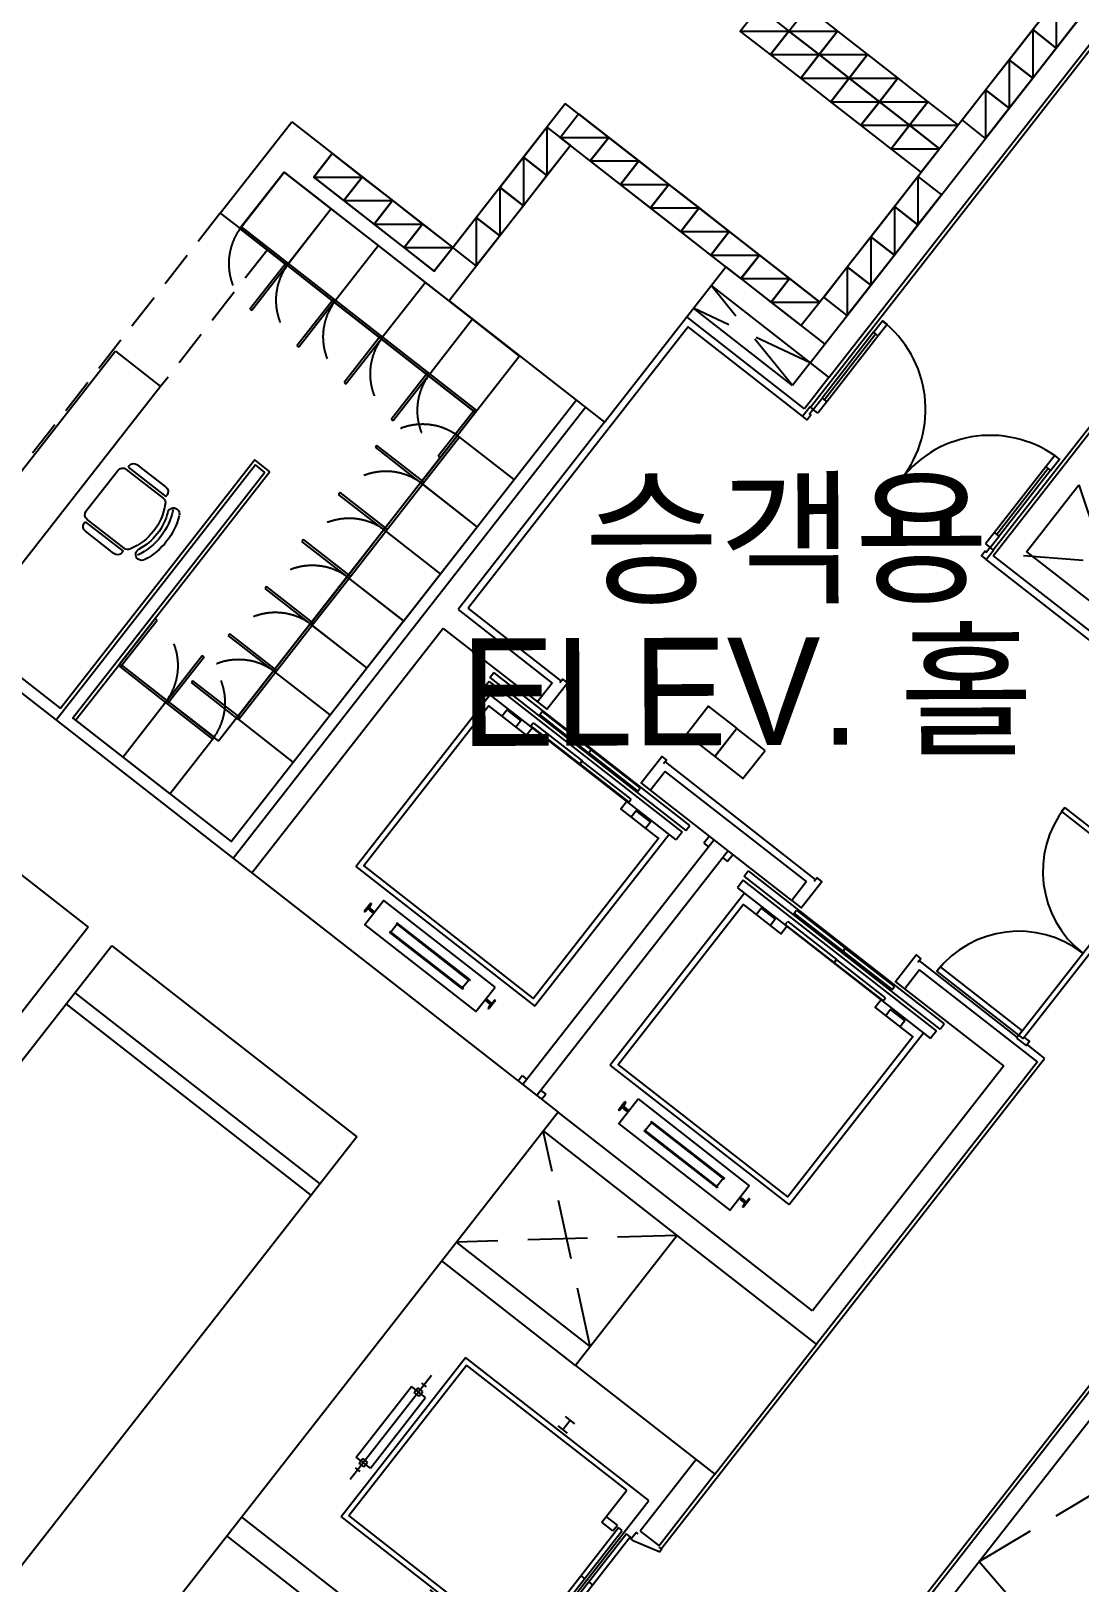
# Model space of a CAD drawing. Header units: millimetres. Extents: x -7616 to 421613, y 91067 to 341353.
# Drawn here: x 371804 to 380578, y 142481 to 155472 of the extents above; entities that cross this region are included whole.
import ezdxf
from ezdxf.enums import TextEntityAlignment as Align

# ---------------------------------------------------------------- set-up
doc = ezdxf.new("R2010")
doc.units = ezdxf.units.MM
doc.header["$LTSCALE"] = 500
doc.header["$MEASUREMENT"] = 0
doc.linetypes.add('HIDDEN', pattern=[2, 1, -1])
doc.linetypes.add('HOON1', pattern=[3, 2, -1])
doc.layers.add('e-plan', color=9, linetype='CONTINUOUS')
doc.styles.add('돋움', font='Dotum.ttf')

# ---------------------------------------------------------------- blocks, each defined once
blk = doc.blocks.new('1~2F TC-140305')
at = {"layer": 'e-plan', "ltscale": 0.5, "elevation": 0}
blk.add_lwpolyline([(-37320, -104820), (-38621, -103804), (-39636, -105104), (-38336, -106120), (-37320, -104820)], dxfattribs=at)
at = {"layer": 'e-plan', "ltscale": 0.5}
blk.add_lwpolyline([(-37412, -114926), (-36562, -113839), (-37728, -112927), (-38578, -114015), (-37412, -114926)], dxfattribs=at)
blk = doc.blocks.new('1F 코어')
at = {"layer": 'e-plan'}
for p, q in [((-44083, -107709), (-38724, -111896)), ((-44624, -108809), (-42654, -110348)), ((-42654, -110348), (-45856, -114445)), ((-42457, -110502), (-46041, -115088)), ((-42457, -110502), (-40409, -112102)), ((-40716, -112496), (-42765, -110896)), ((-40790, -112591), (-42839, -110990)), ((-38724, -111896), (-44665, -119500)), ((-40409, -112102), (-43610, -116200))]:
    blk.add_line(p, q, dxfattribs=at)
blk.add_blockref('1~2F TC-140305', (0, 0), dxfattribs=at)
blk = doc.blocks.new('A$C1B455614')
at = {"layer": 'e-plan'}
for p, q in [((-946, 970), (-1046, 970)), ((-996, 870), (-996, 970)), ((-2009, 845), (-2009, -845)), ((-64, 845), (-2009, 845)), ((-264, 800), (-1964, 800)), ((-1964, 800), (-1964, -800)), ((-946, 870), (-1046, 870)), ((-264, 800), (-264, 460)), ((-64, 845), (-64, -845)), ((-2142, 553), (-2142, -553)), ((-144, 520), (-264, 520)), ((-144, 520), (-144, 460)), ((-2117, 450), (-2167, 450)), ((-2167, 400), (-2167, 350)), ((-2117, 400), (-2167, 400)), ((-2117, 400), (-2117, 350)), ((-144, 460), (-264, 460)), ((-84, 510), (-124, 510)), ((-124, 510), (-124, -510)), ((-84, 510), (-84, -510)), ((-2067, 375), (-2217, 375)), ((-2217, 375), (-2217, -375)), ((-2117, 350), (-2167, 350)), ((-2067, 375), (-2067, -375)), ((0, 0), (-40, 0)), ((-84, 0, 0), (-124, 0, 0)), ((-84, 0), (-124, 0)), ((0, 0, 0), (-40, 0, 0)), ((-2067, -375), (-2217, -375)), ((-2117, -350), (-2167, -350)), ((-2167, -350), (-2167, -400)), ((-2117, -350), (-2117, -400)), ((-2117, -400), (-2167, -400)), ((-2117, -450), (-2167, -450)), ((-144, -460), (-264, -460)), ((-144, -460, 0), (-264, -460, 0)), ((-264, -460), (-264, -800)), ((-144, -460), (-144, -520)), ((-144, -460, 0), (-144, -520, 0)), ((-84, -510), (-124, -510)), ((-84, -510, 0), (-124, -510, 0)), ((-144, -520), (-264, -520)), ((-144, -520, 0), (-264, -520, 0)), ((-64, -845), (-2009, -845)), ((-264, -800), (-1964, -800)), ((-946, -870), (-1046, -870)), ((-996, -870), (-996, -970)), ((-946, -970), (-1046, -970))]:
    blk.add_line(p, q, dxfattribs=at)
blk.add_lwpolyline([(-40, -510), (-40, 510), (0, 510), (0, -510)], close=True, dxfattribs=at)
blk = doc.blocks.new('A$C7E6D012D')
at = {"layer": 'e-plan'}
for p, q in [((235, 644), (235, 657)), ((285, 707), (587, 707)), ((637, 657), (637, 644)), ((637, 644), (235, 644)), ((637, 619), (245, 619)), ((687, 138), (687, 569)), ((97, 88), (97, 88)), ((637, 63), (235, 63)), ((235, 63), (235, 50)), ((245, 88), (637, 88)), ((285, 0), (587, 0)), ((637, 50), (637, 63))]:
    blk.add_line(p, q, dxfattribs=at)
for centre, radius, start, end in [((285, 657), 50, 90, 180), ((587, 657), 50, 0, 90), ((571, 353), 571, 155.9349, 204.0651), ((97, 569), 50, 90, 159.8632), ((598, 353), 535, 153.1559, 206.8441), ((97, 569), 50, 339.8632, 90), ((574, 353), 474, 155.2595, 204.7405), ((618, 353), 480, 150.4643, 209.5357), ((245, 569), 50, 90, 155.1654), ((637, 569), 50, 0, 90), ((97, 138), 50, 270, 20.1368), ((637, 138), 50, 270, 0), ((97, 138), 50, 200.1368, 270), ((245, 138), 50, 204.8346, 270), ((285, 50), 50, 180, 270), ((587, 50), 50, 270, 0)]:
    blk.add_arc(centre, radius, start, end, dxfattribs=at)
blk = doc.blocks.new('A$C7D8044CD')
at = {"layer": 'e-plan'}
blk.add_lwpolyline([(0, 300), (300, 300), (300, 0), (0, 0)], close=True, dxfattribs=at)
blk = doc.blocks.new('XREF(CORE 72~75)$0$RAIL13')
at = {"layer": 'e-plan'}
for p, q in [((-62, -44), (-62, 44)), ((-56, 44), (-62, 44)), ((-51, 8), (-54, 42)), ((-51, 8), (-48, 5)), ((-35, 5), (-48, 5)), ((-32, 8), (-35, 5)), ((-1, 8), (-32, 8)), ((0, 7), (-1, 8)), ((0, -7), (0, 7)), ((-56, -44), (-62, -44)), ((-54, -42), (-51, -8)), ((-51, -8), (-48, -5)), ((-35, -5), (-48, -5)), ((-32, -8), (-35, -5)), ((-1, -8), (-32, -8)), ((0, -7), (-1, -8))]:
    blk.add_line(p, q, dxfattribs=at)
for centre, start, end in [((-56, 42), 3.4093, 90), ((-56, -42), 270, 356.5907)]:
    blk.add_arc(centre, 2.5, start, end, dxfattribs=at)
blk = doc.blocks.new('A$C680A6384')
at = {"layer": 'e-plan'}
for p, q in [((0, 580), (0, 1080)), ((20, 1080), (0, 1080)), ((20, 580), (20, 1080)), ((0, 600), (500, 600)), ((0, 0), (0, 600)), ((0, 580), (500, 580)), ((500, 0), (500, 600)), ((0, 0), (500, 0))]:
    blk.add_line(p, q, dxfattribs=at)
at = {"layer": 'e-plan', "linetype": 'HIDDEN'}
blk.add_arc((0, 580), 500, 2.2906, 87.7094, dxfattribs=at)
blk = doc.blocks.new('post box')
at = {"layer": 'e-plan'}
blk.add_lwpolyline([(320, -250), (320, 0), (0, 0), (0, -250)], close=True, dxfattribs=at)
blk.add_lwpolyline([(0, 0), (320, -250)], dxfattribs=at)
blk = doc.blocks.new('fsd1800-100')
at = {"layer": 'e-plan'}
for p, q in [((30, 0), (1770, 0)), ((45, -45), (1755, -45))]:
    blk.add_line(p, q, dxfattribs=at)
for points in [[(30, 870), (75, 870), (75, 0), (30, 0)], [(1770, 870), (1725, 870), (1725, 0), (1770, 0)]]:
    blk.add_lwpolyline(points, close=True, dxfattribs=at)
for points in [[(0, 0), (0, -100), (45, -100), (45, -45), (30, -45), (30, 0), (0, 0)], [(1800, 0), (1800, -100), (1755, -100), (1755, -45), (1770, -45), (1770, 0), (1800, 0)]]:
    blk.add_lwpolyline(points, dxfattribs=at)
for centre, start, end in [((30, 0), 0, 90), ((1770, 0), 90, 180)]:
    blk.add_arc(centre, 870, start, end, dxfattribs=at)
blk = doc.blocks.new('fssd1950-100')
at = {"layer": 'e-plan', "ltscale": 0.5}
for p, q in [((35, 820), (35, 120)), ((60, 820), (60, 120)), ((85, 820), (85, 120)), ((1865, 820), (1865, 120)), ((1890, 820), (1890, 120)), ((1915, 820), (1915, 120))]:
    blk.add_line(p, q, dxfattribs=at)
at = {"layer": 'e-plan'}
blk.add_line((1932, 0), (1932, 0), dxfattribs=at)
for points in [[(85, 820), (35, 820), (35, 940), (85, 940)], [(1865, 820), (1915, 820), (1915, 940), (1865, 940)], [(35, 0), (35, -50), (50, -50), (50, -100), (0, -100), (0, 0)], [(85, 0), (35, 0), (35, 120), (85, 120)], [(1865, 0), (1915, 0), (1915, 120), (1865, 120)], [(1915, 0), (1915, -50), (1900, -50), (1900, -100), (1950, -100), (1950, 0)]]:
    blk.add_lwpolyline(points, close=True, dxfattribs=at)
for centre, start, end in [((35, 0), 0, 90.0002), ((1915, 0), 89.9998, 180)]:
    blk.add_arc(centre, 940, start, end, dxfattribs=at)

msp = doc.modelspace()

# ---------------------------------------------------------------- linework, layer by layer
at = {"layer": 'e-plan'}
for p, q in [((378323, 152324), (382140, 157210)), ((378321, 152694), (380759, 155815)), ((378478, 152571), (381040, 155849)), ((375177, 153462), (376273, 154865)), ((378401, 153203), (376273, 154865)), ((373387, 153948), (373984, 154712)), ((373984, 154712), (375331, 153659)), ((374323, 154447), (374169, 154250)), ((373552, 153818), (373921, 154291)), ((373921, 154291), (375300, 153214)), ((374169, 154250), (375177, 153462)), ((373387, 153948), (373552, 153818)), ((373552, 153818), (375522, 152279)), ((379851, 151080), (381803, 153578)), ((379852, 151130), (381798, 153620)), ((377617, 153498), (378444, 152852)), ((377493, 153341), (378321, 152694)), ((378275, 152311), (377290, 153081)), ((378173, 152505), (377346, 153152)), ((377300, 152997), (375459, 150640)), ((378258, 152248), (377300, 152997)), ((372510, 152793), (371291, 151233)), ((372510, 152793), (372888, 152497)), ((378321, 152694), (378173, 152505)), ((378321, 152694), (378478, 152571)), ((378478, 152571), (378275, 152311)), ((372888, 152497), (371669, 150937)), ((375522, 152279), (373373, 149529)), ((376443, 152321), (373494, 148547)), ((376601, 152198), (375376, 150630)), ((373676, 151882), (372051, 149801)), ((373802, 151783), (373676, 151882)), ((373681, 151840), (372013, 149704)), ((373802, 151783), (372546, 150176)), ((373760, 151778), (373681, 151840)), ((380132, 151114), (380569, 151674)), ((380132, 151114), (381022, 150418)), ((381918, 149389), (379794, 151048)), ((379851, 151080), (380899, 150261)), ((371026, 150602), (372051, 149801)), ((375376, 150630), (376164, 150014)), ((376240, 150031), (375459, 150640)), ((375252, 150472), (373652, 148423)), ((375252, 150472), (376040, 149857)), ((372546, 150176), (373373, 149529)), ((375641, 150061), (375675, 150104)), ((375641, 150061), (377280, 148780)), ((377314, 148823), (375675, 150104)), ((374520, 148480), (375643, 149917)), ((375635, 150028), (375584, 149963)), ((377200, 148701), (375584, 149963)), ((375635, 150028), (377250, 148766)), ((376164, 150014), (376040, 149857)), ((377109, 149275), (376986, 149118)), ((377107, 149354), (378367, 148368)), ((378291, 148352), (377109, 149275)), ((378168, 148194), (376986, 149118)), ((377141, 148747), (376018, 147310)), ((377250, 148766), (377200, 148701)), ((377280, 148780), (377314, 148823)), ((377518, 148702), (375917, 146653)), ((377479, 148733), (377432, 148674)), ((377432, 148674), (377472, 148643)), ((377636, 148610), (376035, 146561)), ((377590, 148551), (377629, 148520)), ((377676, 148579), (377629, 148520)), ((374520, 148480), (376018, 147310)), ((377762, 148365), (377712, 148301)), ((379378, 147103), (377762, 148365)), ((377769, 148398), (377803, 148442)), ((379408, 147118), (377769, 148398)), ((377803, 148442), (379442, 147161)), ((377771, 148255), (376648, 146817)), ((377712, 148301), (379327, 147039)), ((378291, 148352), (378168, 148194)), ((374866, 147996), (374814, 147930)), ((374865, 148007), (374860, 148001)), ((375471, 147523), (374860, 148001)), ((375476, 147530), (374865, 148007)), ((374808, 147935), (374803, 147929)), ((375415, 147451), (374803, 147929)), ((375420, 147457), (374808, 147935)), ((379237, 147613), (379114, 147456)), ((380054, 147051), (379234, 147691)), ((380222, 146844), (379237, 147613)), ((375465, 147528), (375413, 147462)), ((375420, 147457), (375415, 147451)), ((375476, 147530), (375471, 147523)), ((379941, 146809), (379114, 147456)), ((378145, 145648), (379268, 147085)), ((379035, 142060), (382951, 147072)), ((379378, 147103), (379327, 147039)), ((379408, 147118), (379442, 147161)), ((380133, 146989), (380282, 146872)), ((378145, 145648), (376648, 146817)), ((377075, 142767), (380282, 146872)), ((379941, 146809), (378340, 144760)), ((380222, 146844), (378375, 144480)), ((375878, 146684), (375912, 146728)), ((375912, 146728), (375951, 146697)), ((376069, 146605), (376109, 146574)), ((376075, 146530), (376109, 146574)), ((378340, 144760), (376213, 146423)), ((376994, 146334), (376942, 146268)), ((376992, 146345), (376987, 146339)), ((376987, 146339), (377599, 145861)), ((376992, 146345), (377604, 145867)), ((377232, 145372), (376090, 146265)), ((376936, 146273), (376931, 146266)), ((376931, 146266), (377542, 145789)), ((376936, 146273), (377547, 145795)), ((379077, 142065), (382143, 145990)), ((377593, 145866), (377541, 145800)), ((377547, 145795), (377542, 145789)), ((377604, 145867), (377599, 145861)), ((379288, 142091), (382031, 145602)), ((376482, 144461), (375363, 145335)), ((376359, 144303), (375240, 145177)), ((377368, 143515), (376900, 142916)), ((377525, 143392), (377057, 142793)), ((375693, 141372), (373565, 143034)), ((376900, 142916), (377057, 142793)), ((377067, 140044), (373442, 142877))]:
    msp.add_line(p, q, dxfattribs=at)
at = {"layer": 'e-plan', "linetype": 'HOON1', "ltscale": 0.3}
for p, q in [((373387, 153948), (370869, 150725)), ((373781, 153640), (372888, 152497))]:
    msp.add_line(p, q, dxfattribs=at)
at = {"layer": 'e-plan', "linetype": 'HOON1', "ltscale": 0.5}
for p, q in [((378173, 152505), (377493, 153341)), ((378321, 152694), (377346, 153152)), ((380569, 151674), (380998, 150387)), ((380107, 151083), (381460, 150978)), ((376482, 144461), (376088, 146266)), ((377209, 145391), (375365, 145334)), ((379734, 142662), (383181, 144703)), ((379734, 142662), (380705, 141533))]:
    msp.add_line(p, q, dxfattribs=at)
at = {"layer": 'e-plan'}
for points in [[(374907, 155894), (375309, 155580), (377335, 158173), (380408, 155772), (378401, 153203)], [(373760, 151778), (372153, 149721), (373477, 148687), (376364, 152383)], [(376040, 149857), (376119, 149795), (376292, 150016), (376252, 150046), (376228, 150015)], [(375998, 149640), (375949, 149577), (375708, 149765), (375633, 149823), (374587, 148483), (376005, 147375), (377052, 148715), (377019, 148741), (376737, 148961), (376786, 149024)], [(375742, 149738), (375783, 149791), (375901, 149699), (375860, 149646)], [(376986, 149118), (376907, 149179), (377080, 149400), (377119, 149369), (377094, 149338)], [(376944, 148800), (376985, 148852), (376867, 148945), (376825, 148892)], [(378168, 148194), (378247, 148133), (378419, 148353), (378380, 148384), (378355, 148353)], [(378914, 147362), (378864, 147299), (379105, 147111), (379180, 147053), (378133, 145713), (376714, 146821), (377761, 148161), (377794, 148135), (378076, 147915), (378126, 147978)], [(377869, 148076), (377911, 148129), (378029, 148037), (377988, 147984)], [(379114, 147456), (379035, 147517), (379207, 147738), (379247, 147707), (379222, 147675)], [(379071, 147137), (379112, 147190), (378994, 147282), (378953, 147230)]]:
    msp.add_lwpolyline(points, dxfattribs=at)
for points in [[(376005, 149681), (376414, 149362), (376394, 149337), (375985, 149656)], [(376079, 149776), (376488, 149456), (376468, 149431), (376059, 149751)], [(376898, 149136), (376489, 149455), (376470, 149430), (376879, 149110)], [(376824, 149041), (376415, 149361), (376396, 149335), (376805, 149016)], [(375685, 147468), (374755, 148195), (374595, 147990), (375525, 147264)], [(378206, 148114), (378615, 147794), (378596, 147769), (378187, 148088)], [(378133, 148019), (378542, 147699), (378522, 147674), (378113, 147994)], [(379026, 147473), (378617, 147793), (378597, 147768), (379006, 147448)], [(378952, 147379), (378543, 147698), (378523, 147673), (378932, 147354)], [(376882, 146533), (377812, 145806), (377652, 145601), (376722, 146328)]]:
    msp.add_lwpolyline(points, close=True, dxfattribs=at)
msp.add_lwpolyline([(377055, 142782), (377075, 142767, -0.414214), (377076, 142760), (377063, 142743, -0.338213), (377057, 142742), (376847, 142831, -0.066661), (376845, 142832), (376826, 142847, -0.414214), (376825, 142854), (376862, 142901, -0.414214), (376869, 142902), (376881, 142893)], format="xyb", dxfattribs=at)

# ---------------------------------------------------------------- block references
msp.add_blockref('1F 코어', (414937, 258318), dxfattribs=at)
at = {"layer": 'e-plan', "xscale": -1}
for name, p, rotation in [('post box', (377737, 155472), 141.9998340713219), ('post box', (378144, 155472), 141.9998340713219), ('post box', (380380, 155736), 51.99999827699024), ('post box', (377990, 155275), 141.9998340713219), ('post box', (378396, 155275), 141.9998340713219), ('post box', (380183, 155484), 51.99999827699024), ('post box', (378242, 155078), 141.9998340713219), ('post box', (378648, 155078), 141.9998340713219), ('post box', (379986, 155232), 51.99999827699024), ('post box', (378494, 154881), 141.9998340713219), ('post box', (378900, 154881), 141.9998340713219), ('post box', (378746, 154684), 141.9998340713219), ('post box', (379152, 154684), 141.9998340713219), ('post box', (379789, 154980), 51.99999827699024), ('post box', (376230, 154582), 141.9998340713219), ('post box', (376119, 154668), 51.99999827699024), ('post box', (378998, 154487), 141.9998340713219), ('post box', (376482, 154385), 141.9998340713219), ('post box', (374169, 154250), 141.9998340713219), ('post box', (375922, 154416), 51.99999827699024), ('post box', (376734, 154188), 141.9998340713219), ('post box', (374421, 154053), 141.9998340713219), ('post box', (379223, 154255), 51.99999827699024), ('post box', (375725, 154164), 51.99999827699024), ('post box', (376986, 153991), 141.9998340713219), ('post box', (374673, 153856), 141.9998340713219), ('post box', (377238, 153794), 141.9998340713219), ('post box', (379026, 154003), 51.99999827699024), ('post box', (374925, 153659), 141.9998340713219), ('post box', (375528, 153912), 51.99999827699024), ('post box', (377490, 153597), 141.9998340713219), ('post box', (378829, 153750), 51.99999827699024), ('post box', (377743, 153400), 141.9998340713219), ('post box', (378632, 153498), 51.99999827699024), ('post box', (377995, 153203), 141.9998340713219), ('A$C7E6D012D', (372721, 150923), 321.9999980154049), ('A$C7D8044CD', (377523, 149399), 321.9999993820189), ('A$C7D8044CD', (377759, 149214), 321.9999993820189)]:
    msp.add_blockref(name, p, dxfattribs=dict(at, rotation=rotation))
at = {"layer": 'e-plan'}
for name, p, rotation in [('A$C680A6384', (374315, 153983), 141.9999939921324), ('A$C680A6384', (374709, 153676), 141.9999939921324), ('A$C680A6384', (375103, 153368), 141.9999939921324), ('A$C680A6384', (375497, 153060), 141.9999939921324), ('A$C680A6384', (375891, 152752), 141.9999939921324), ('fssd1950-100', (378319, 152327), 321.9999939506055), ('A$C680A6384', (375536, 151323), 51.9999939921324), ('A$C680A6384', (375228, 150929), 51.9999939921324), ('A$C680A6384', (374921, 150535), 51.9999939921324), ('A$C680A6384', (374613, 150141), 51.9999939921324), ('A$C680A6384', (374305, 149747), 51.9999939921324), ('A$C680A6384', (372177, 149703), 321.9999939921324), ('A$C680A6384', (373997, 149353), 51.9999939921324), ('A$C680A6384', (372571, 149395), 321.9999939921324), ('fsd1800-100', (380048, 147043), 51.99999395069874), ('XREF(CORE 72~75)$0$RAIL13', (375612, 147360), 141.9999985581336), ('XREF(CORE 72~75)$0$RAIL13', (377740, 145698), 141.9999986915356)]:
    msp.add_blockref(name, p, dxfattribs=dict(at, rotation=rotation))
at = {"layer": 'e-plan', "extrusion": (0, 0, -1)}
for name, p, zscale, rotation in [('XREF(CORE 72~75)$0$RAIL13', (-374667, 148099), -0.9999999999999999, 218.0000014418666), ('XREF(CORE 72~75)$0$RAIL13', (-376794, 146436), -0.9999999999999999, 218.0000013084644), ('A$C1B455614', (-376502, 142466), -1, 218.0000019845952)]:
    msp.add_blockref(name, p, dxfattribs=dict(at, zscale=zscale, rotation=rotation))

# ---------------------------------------------------------------- texts
at = {"layer": 'e-plan', "style": '돋움'}
for s, p in [('승객용', (379820, 150781)), ('ELEV. 홀', (380194, 149503))]:
    msp.add_text(s, height=900, rotation=0.1874, dxfattribs=at).set_placement(p, align=Align.RIGHT)

doc.saveas('drawing.dxf')
